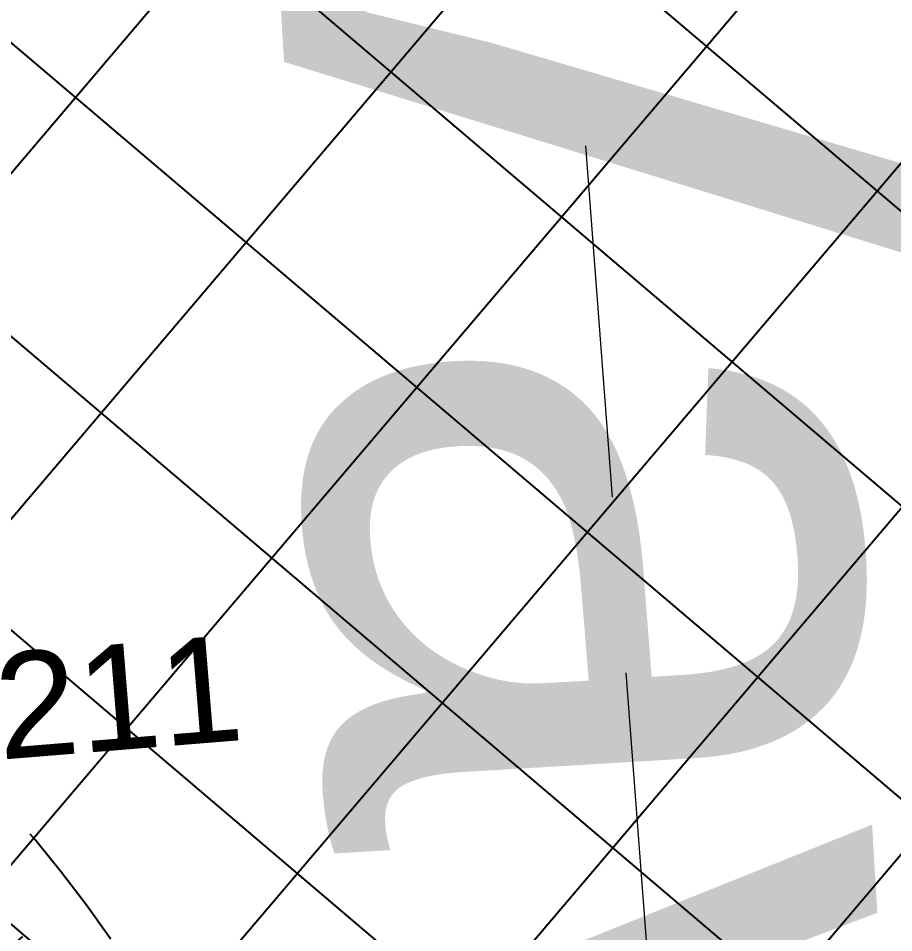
# Model space of a CAD drawing. Header units: metres. Extents: x 1851758 to 1852050, y 5187822 to 5188223.
# Drawn here: x 1851981.602 to 1851984.085, y 5187902.55 to 5187905.144 of the extents above; entities that cross this region are included whole.
import ezdxf
from ezdxf.enums import TextEntityAlignment as Align

# ---------------------------------------------------------------- set-up
doc = ezdxf.new("R2010")
doc.units = ezdxf.units.M
doc.header["$LTSCALE"] = 2.5
doc.header["$PDMODE"] = 35
doc.header["$PDSIZE"] = 0.03
for name, pattern in [('L18', [0.6, 0.4, -0.2]), ('L5', [1.15, 0.8, -0.175, 0, -0.175]), ('L8', [0.225, 0.15, -0.075])]:
    doc.linetypes.add(name, pattern=pattern)
doc.layers.get('0').update_dxf_attribs({"linetype": 'CONTINUOUS', "lineweight": 30})
doc.layers.add('N', color=1, linetype='CONTINUOUS', plot=False)
for name, color, linetype, lineweight in [('PRO_DEMOL_P', 7, 'CONTINUOUS', 50), ('PRO_DEMOL_VOI', 251, 'CONTINUOUS', 20), ('VOI_NOM', 170, 'CONTINUOUS', 40), ('Z', 7, 'CONTINUOUS', 9)]:
    doc.layers.add(name, color=color, linetype=linetype, lineweight=lineweight)
doc.layers.add('PRO_DEMOL_VEG', color=94, linetype='CONTINUOUS')
doc.layers.add('PRO_PAR_SER', color=70, linetype='L5')
doc.styles.add('_ECRITURE_GRAS', font='NEWSGOTB.TTF')
doc.styles.add('SIMPLEX', font='SIMPLEX.SHX', dxfattribs={"oblique": 27})
doc.styles.get("Standard").update_dxf_attribs({"font": 'arial.ttf'})

# ---------------------------------------------------------------- blocks, each defined once
blk = doc.blocks.new('TCPOINT')
blk.add_point((0, 0))
at = {"layer": 'N'}
blk.add_attdef('MAT', (0.2, 0.2), '', height=0.34, dxfattribs=at)
at = {"layer": 'Z', "style": 'SIMPLEX'}
blk.add_attdef('ALT', (0.2, -0.54), '', height=0.34, dxfattribs=at)

msp = doc.modelspace()

# ---------------------------------------------------------------- hatches: boundary and pattern name
at = {"layer": 'PRO_DEMOL_VEG'}
h = msp.add_hatch(dxfattribs=at)
h.set_pattern_fill('HAIE', color=256, scale=2)
h.set_pattern_definition([(109.29004622, (1.40212, 0.00743), (-12.0000000007511, 34.0000000006025), [0.120678, -42.2585622]), (161.565051177, (0.8664, 1.825), (-2, 3e-12), [0.12626, -6.19829532034]), (106.927513064, (0.7466, 1.865), (-7.9999999999298, 26.0000000000091), [0.13692, -47.9463411206]), (111.250505507, (0.87204, 0), (-3.9999999999793, 10.000000000016), [0.17299, -38.4534258316]), (28.4429286244, (0.6042, 1.1642), (21.9999999999061, 11.9999999999674), [0.15552, -54.4338562558]), (83.659808254, (0.587, 1.0104), (-6e-13, 2.000000000001), [0.15476, -17.9560102763]), (28.072486936, (1.6701, 1.9105), (26.0000000000715, 14.0000000000657), [0.096834, -33.903166]), (69.4439547804, (1.7556, 0.09288), (2.000000000005, 6.000000000008), [0.0974, -16.99060749064]), (122.905242923, (1.784, 0.18408), (-4.0000000000002, 5.9999999999974), [0.1153, -40.3816134626]), (135, (1.8809, 0.3607), (-2, 2e-16), [0.072554, -2.75587312474]), (156.250505507, (1.9892, 1.5972), (-31.9999999999192, 14.0000000000532), [0.15574, -54.470261135]), (45, (1.767, 1.58), (2e-16, 2), [0.112844, -2.71558312474]), (48.3664606634, (1.784, 1.2952), (14.0000000000367, 16.0000000000245), [0.06856, -24.0146291576]), (34.6951535312, (1.7954, 0.942), (19.999999999926, 13.9999999999313), [0.0901, -31.5326766016]), (128.290163192, (1.1, 1.9276), (-7.9999999999536, 10.0000000000289), [0.09224, -48.3226337476]), (72.2553283749, (1.3052, 0.8222), (14.0000000000259, 43.9999999999674), [0.14956, -52.3480589936]), (115.346175942, (1.3508, 0.9646), (-2.000000000007, 4.0000000000052), [0.11984, -41.9277520832]), (115.016893478, (1.6076, 0.5318), (-1.9999999999916, 4.0000000000005), [0.17592, -32.9299707144]), (41.1859251657, (1.5618, 0.4918), (2.000000000007, 2.000000000006), [0.06054, -21.1997516254]), (63.434948823, (1.4877, 0.2809), (8e-13, 2), [0.038226, -4.433909955]), (131.185925166, (0.9746, 0.355), (-2.000000000016, 1.999999999997), [0.12114, -21.1391516254]), (159.44395478, (1.08862, 0.56006), (-5.999999999994, 2.000000000047), [0.097404, -16.99060349064]), (19.7988763545, (0.7466, 0.7652), (21.9999999999151, 7.9999999999585), [0.06678, -53.0745410224]), (116.565051177, (1.0089, 1.147), (-2, 2), [0.038226, -4.433909955]), (45, (1.2425, 1.318), (2e-16, 2), [0.04837, -2.78005712474]), (56.309932474, (1.4819, 1.1584), (2, 4), [0.041158, -7.1699445509]), (131.185925166, (1.2882, 1.6656), (-2.000000000016, 1.999999999997), [0.06062, -21.1996716254]), (0, (0.7, 1.5), (0, 2), [0.1, -1.9]), (146.309932474, (0.10246, 0.2126), (-4, 2), [0.12314, -7.0879625509]), (143.130102354, (0.2222, 0.91336), (-5.99999999999, 4.000000000016), [0.142448, -9.857552]), (36.3843518158, (0, 0.91912), (7.9999999999989, 5.9999999999914), [0.134434, -47.0672608848]), (136.73570459, (0.10819, 1.33496), (-32.0000000003288, 29.9999999991823), [0.133152, -46.55731812]), (25.7099537808, (0.188, 1.7966), (3.9999999999984, 1.9999999999983), [0.18352, -59.749776255]), (127.405356631, (0.3418, 0.315), (-19.9999999998006, 26.0000000001243), [0.122, -42.679869118]), (45, (0.359, 0.0188), (2e-16, 2), [0.056422, -2.77200512474]), (153.434948823, (0.4274, 0.7823), (-2, -3e-12), [0.05087, -4.421265955]), (167.471192291, (0.4958, 0.2808), (-10.000000000008, 1.999999999975), [0.15776, -18.2813289146]), (45, (0.4, 1.3), (2e-16, 2), [0.141422, -2.68700512474])])
edge = h.paths.add_edge_path()
edge.add_line((1851974.4927, 5187887.9829), (1851978.8346, 5187888.2456))
edge.add_arc((1851937.3853, 5187915.3303), 49.5139, 326.83773, 333.42615)
edge.add_arc((1851969.9244, 5187898.3178), 12.8186, 336.37216, 356.86393)
edge.add_arc((1851963.759, 5187897.8483), 18.9662, 359.29986, 371.04169)
edge.add_arc((1851978.7051, 5187900.3503), 3.8393, 17.1235, 45.1657)
edge.add_line((1851981.412, 5187903.0729), (1851977.3593, 5187895.3338))
edge.add_line((1851977.3593, 5187895.3338), (1851974.4927, 5187887.9829))
at = {"layer": 'PRO_PAR_SER', "linetype": 'Continuous'}
h = msp.add_hatch(dxfattribs=at)
h.set_pattern_fill('ANSI37', color=5, scale=0.2)
h.set_pattern_definition([(49.6408, (1851854.909, 5187836.0582), (-0.4838697, 0.4112117), []), (139.6408, (1851854.909, 5187836.0582), (-0.4112117, -0.4838697), [])])
h.paths.add_polyline_path([(1851981.4866, 5187886.528), (1851987.4718, 5187886.9522), (1851983.7862, 5187946.9343), (1851977.7933, 5187946.6346)])

# ---------------------------------------------------------------- linework, layer by layer
at = {"layer": 'PRO_DEMOL_VEG', "linetype": 'L8', "flags": 128}
msp.add_lwpolyline([(1851974.4927, 5187887.9829), (1851978.8346, 5187888.2456, 0.028755), (1851981.6684, 5187893.1802, 0.089651), (1851982.7238, 5187897.6165, 0.051278), (1851982.3741, 5187901.4807, 0.122972), (1851981.412, 5187903.0729), (1851977.3593, 5187895.3338)], format="xyb", close=True, dxfattribs=at)
at = {"layer": 'PRO_DEMOL_VOI', "linetype": 'L18', "flags": 128}
msp.add_lwpolyline([(1851979.4549, 5187946.6132), (1851980.3954, 5187934.9081), (1851981.8826, 5187919.751), (1851983.0538, 5187906.8369), (1851983.5912, 5187899.7964), (1851983.0339, 5187892.3366), (1851980.6779, 5187885.6234)], dxfattribs=at)

# ---------------------------------------------------------------- block references
at = {"layer": 'PRO_DEMOL_P'}
ref = msp.add_blockref('TCPOINT', (1851981.412, 5187903.0729, 296.4), dxfattribs=dict(at, rotation=301.9002445867005))
ref.add_attrib('MAT', '211', (1851981.5497, 5187903.0409, 296.4), dxfattribs={"layer": 'N', "height": 0.3, "rotation": 4.6408})
ref.add_attrib('ALT', '296.40', dxfattribs={"layer": 'Z', "height": 0.3, "rotation": 62.3608, "style": 'SIMPLEX'}).set_placement((1851980.2303, 5187901.8328, 296.4), align=Align.TOP_LEFT)

# ---------------------------------------------------------------- texts
at = {"layer": 'VOI_NOM', "style": '_ECRITURE_GRAS'}
msp.add_text("Chemin de l'Etang des Vavres", height=2, rotation=273.4175, dxfattribs=at).set_placement((1851980.6516, 5187933.5596))

doc.saveas('drawing.dxf')
